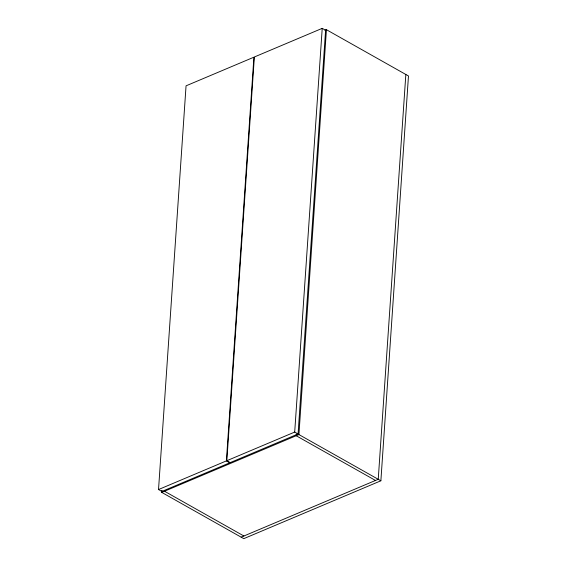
<?xml version="1.0" encoding="UTF-8"?>
<svg xmlns="http://www.w3.org/2000/svg" width="567" height="567" viewBox="0 0 567 567"><rect width="100%" height="100%" fill="white"/><g stroke="black" fill="none" stroke-linecap="round" stroke-linejoin="round"><path stroke-width="0.85" d="M158.526 489.548L186.054 85.83L253.91 57.189L226.382 460.9L158.526 489.548L161.9 491.447L229.755 462.807L226.382 460.9M325.068 30.285L326.436 29.704L408.474 75.964L380.875 480.788L243.789 538.65L161.751 492.39L161.871 490.625M161.843 492.439L161.964 490.675M226.843 460.709L254.363 56.991L322.219 28.35L325.593 30.249L298.065 433.968L230.209 462.608L226.843 460.709L294.698 432.068L298.065 433.968M294.698 432.068L322.219 28.35M296.187 435.732L296.307 433.968M326.436 29.704L298.929 434.577L161.751 492.39M405.837 74.475L378.239 479.299L241.152 537.162M325.153 30.334L326.528 29.753M298.837 434.528L380.875 480.788M296.094 435.683L375.496 480.455M164.494 491.235L243.895 536.006"/></g></svg>
